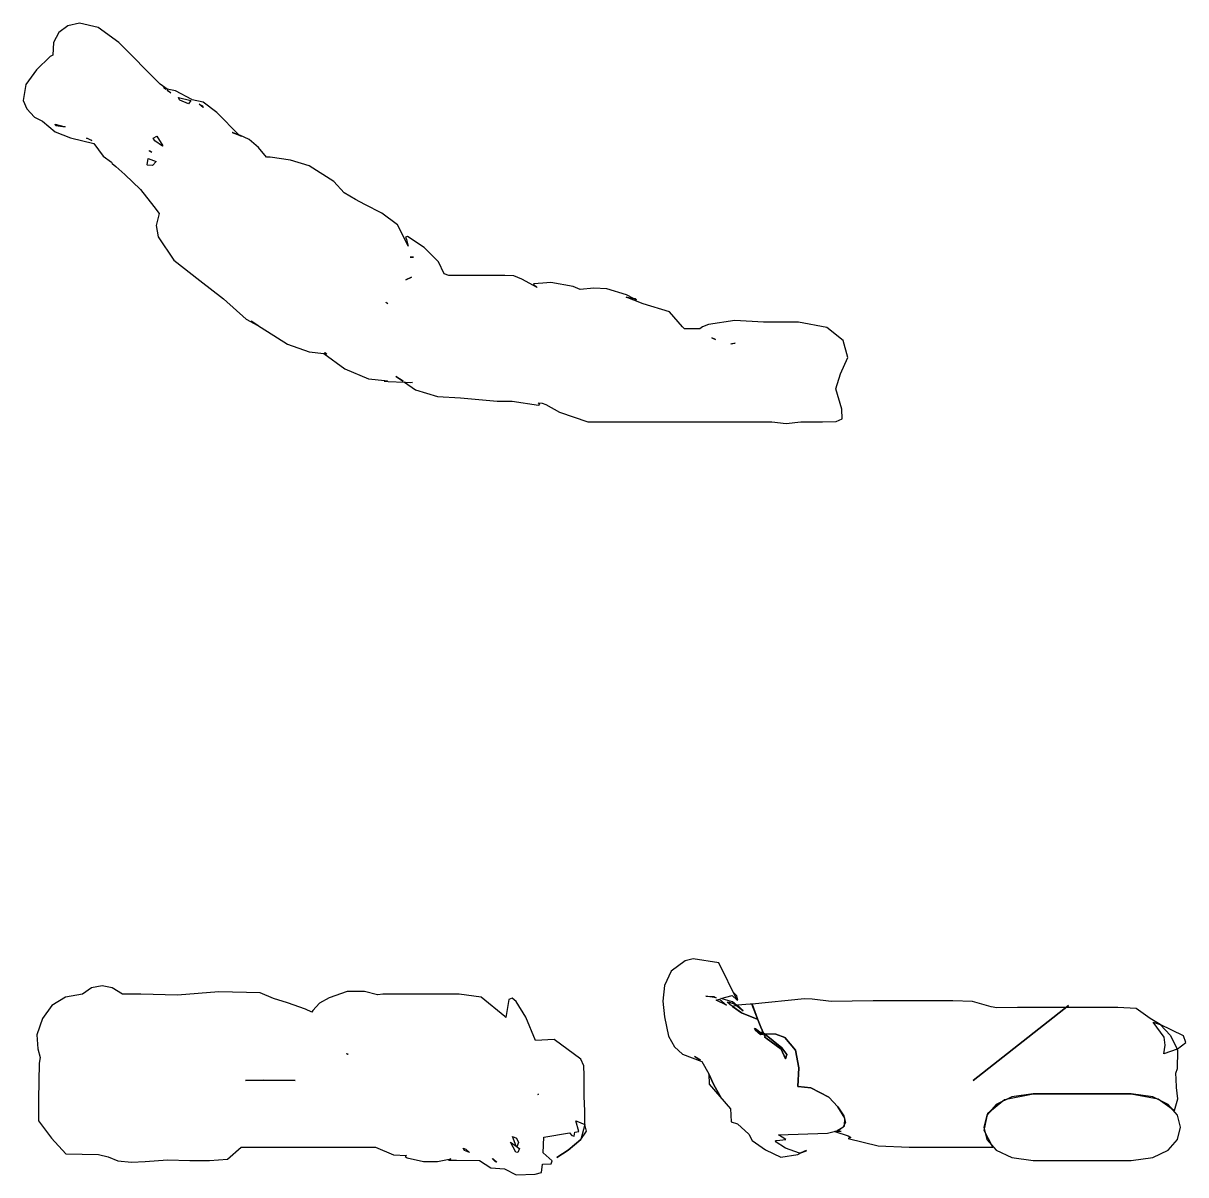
# Model space of a CAD drawing. Extents: x -74 to 153, y -120 to 75.
# Drawn here: x -39.5 to 12.7, y -114.7 to -63 of the extents above; entities that cross this region are included whole.
import ezdxf

# ---------------------------------------------------------------- set-up
doc = ezdxf.new("R2010")
doc.units = 0

msp = doc.modelspace()

# ---------------------------------------------------------------- linework, layer by layer
at = {"layer": 'Layer 1'}
for p, q in [((-37.520446, -63.087705), (-37.921094, -63.389675)), ((-36.9915, -62.9719), (-37.520446, -63.087705)), ((-36.99144, -62.971749), (-36.9915, -62.9719)), ((-36.152859, -63.166129), (-36.99144, -62.971749)), ((-37.921094, -63.389675), (-38.158, -63.842223)), ((-35.23419, -63.833239), (-36.152859, -63.166129)), ((-38.158, -63.842223), (-38.19572, -64.40976)), ((-33.36741, -65.700019), (-35.23419, -63.833239)), ((-38.307727, -64.471595), (-38.920557, -65.061593)), ((-38.19572, -64.40976), (-38.307727, -64.471595)), ((-38.920557, -65.061593), (-39.406367, -65.724835)), ((-39.406367, -65.724835), (-39.518926, -66.439297)), ((-33.061287, -65.9287), (-33.36741, -65.700019)), ((-33.188495, -65.886911), (-33.2041, -65.863285)), ((-33.2041, -65.863285), (-33.2041, -65.8633)), ((-33.2041, -65.8633), (-33.097927, -65.931841)), ((-33.132345, -65.934454), (-33.188495, -65.886911)), ((-33.097927, -65.931841), (-33.132345, -65.934454)), ((-32.680269, -66.002292), (-33.061287, -65.9287)), ((-33.058404, -65.99384), (-33.039298, -65.975172)), ((-32.911832, -66.095931), (-33.058404, -65.99384)), ((-33.039298, -65.974866), (-32.894768, -66.095184)), ((-33.039298, -65.975172), (-33.039298, -65.974866)), ((-32.894768, -66.095184), (-32.911832, -66.095931)), ((-31.952157, -66.397001), (-32.680269, -66.002292)), ((-39.518926, -66.439297), (-39.358288, -66.808853)), ((-32.544893, -66.304032), (-31.989816, -66.438791)), ((-32.502744, -66.408751), (-32.544893, -66.304032)), ((-32.544893, -66.304032), (-32.544893, -66.304032)), ((-32.487139, -66.425373), (-32.502744, -66.408751)), ((-32.097156, -66.587111), (-32.487139, -66.425373)), ((-31.989816, -66.438791), (-32.097156, -66.587111)), ((-31.934364, -66.407351), (-31.952157, -66.397001)), ((-31.442741, -66.513322), (-31.934364, -66.407351)), ((-31.622586, -66.607242), (-31.620838, -66.596736)), ((-31.435179, -66.752209), (-31.622586, -66.607242)), ((-31.620838, -66.596736), (-31.620836, -66.596736)), ((-31.620836, -66.596736), (-31.475723, -66.671698)), ((-31.475723, -66.671698), (-31.435179, -66.752209)), ((-30.830705, -66.981918), (-31.442741, -66.513322)), ((-39.358288, -66.808853), (-39.012, -67.182955)), ((-39.012, -67.182955), (-38.659645, -67.37153)), ((-29.826654, -67.993531), (-30.830705, -66.981918)), ((-38.659645, -67.37153), (-38.08646, -67.848282)), ((-38.091866, -67.501834), (-37.640338, -67.624049)), ((-38.04928, -67.577379), (-38.091866, -67.501834)), ((-38.091866, -67.501834), (-38.091866, -67.501834)), ((-37.746088, -67.62605), (-38.04928, -67.577379)), ((-37.640338, -67.624049), (-37.746088, -67.62605)), ((-38.08646, -67.848282), (-37.394175, -68.122469)), ((-37.394175, -68.122469), (-36.356215, -68.372155)), ((-36.672386, -68.128379), (-36.649197, -68.136981)), ((-36.672384, -68.128416), (-36.672386, -68.128379)), ((-36.44064, -68.237212), (-36.672384, -68.128416)), ((-36.649197, -68.136981), (-36.441663, -68.23542)), ((-36.441663, -68.23542), (-36.44064, -68.237212)), ((-33.68393, -68.12838), (-33.5289, -68.043934)), ((-33.611155, -68.243448), (-33.68393, -68.12838)), ((-33.263904, -68.482336), (-33.611155, -68.243448)), ((-33.5289, -68.043934), (-33.528896, -68.043933)), ((-33.528896, -68.043933), (-33.258796, -68.469649)), ((-30.128842, -67.877693), (-30.132777, -67.873064)), ((-30.132777, -67.873064), (-29.826654, -67.993531)), ((-29.82549, -67.994658), (-30.128842, -67.877693)), ((-29.826702, -67.99372), (-29.8267, -67.99369)), ((-29.802784, -68.003203), (-29.826702, -67.99372)), ((-29.8267, -67.99369), (-29.825535, -67.994885)), ((-29.825535, -67.994885), (-29.802784, -68.003203)), ((-29.720483, -68.035496), (-29.82549, -67.994658)), ((-29.380233, -68.184839), (-29.802738, -68.002977)), ((-29.802738, -68.002977), (-29.720483, -68.035496)), ((-28.962707, -68.550037), (-29.380233, -68.184839)), ((-36.356215, -68.372155), (-35.934293, -68.936416)), ((-33.857193, -68.711449), (-33.852526, -68.677183)), ((-33.802939, -68.741497), (-33.857193, -68.711449)), ((-33.852526, -68.677183), (-33.747811, -68.757828)), ((-33.852526, -68.677183), (-33.852526, -68.677183)), ((-33.747811, -68.757828), (-33.802939, -68.741497)), ((-33.258796, -68.469649), (-33.263904, -68.482336)), ((-28.602164, -68.983038), (-28.962707, -68.550037)), ((-35.934293, -68.936416), (-35.553353, -69.20185)), ((-35.553353, -69.20185), (-35.527539, -69.261065)), ((-35.527539, -69.261065), (-35.359529, -69.398736)), ((-35.359529, -69.398736), (-34.957587, -69.754448)), ((-33.95126, -69.327928), (-33.907653, -69.049225)), ((-33.933759, -69.340032), (-33.95126, -69.327928)), ((-33.723669, -69.364788), (-33.933759, -69.340032)), ((-33.907654, -69.049225), (-33.55384, -69.178003)), ((-33.907653, -69.049225), (-33.907654, -69.049225)), ((-33.55384, -69.178003), (-33.723669, -69.364788)), ((-28.430507, -68.982291), (-28.602164, -68.983038)), ((-27.517242, -69.117924), (-28.430507, -68.982291)), ((-26.68809, -69.3747), (-27.517242, -69.117924)), ((-25.579872, -70.075815), (-26.68809, -69.3747)), ((-34.957587, -69.754448), (-34.256471, -70.428116)), ((-34.256471, -70.428116), (-33.662947, -71.196248)), ((-25.116771, -70.580728), (-25.579872, -70.075815)), ((-24.604624, -70.886559), (-25.116771, -70.580728)), ((-24.188827, -71.102113), (-24.604624, -70.886559)), ((-33.662947, -71.196248), (-33.418661, -71.508643)), ((-23.413778, -71.495912), (-24.188827, -71.102113)), ((-22.723257, -72.022377), (-23.413778, -71.495912)), ((-33.418661, -71.508643), (-33.550789, -72.045893)), ((-33.550789, -72.045893), (-33.459934, -72.557103)), ((-22.294519, -72.8473), (-22.723257, -72.022377)), ((-33.459934, -72.557103), (-32.759453, -73.602503)), ((-22.26254, -72.542889), (-22.361066, -72.580107)), ((-22.361066, -72.580107), (-22.307898, -72.685817)), ((-22.307898, -72.685817), (-22.241952, -72.974445)), ((-22.241952, -72.974445), (-22.294519, -72.8473)), ((-21.523907, -73.032165), (-22.26254, -72.542889)), ((-20.87514, -73.688329), (-21.523907, -73.032165)), ((-22.142954, -73.472915), (-21.998316, -73.47765)), ((-21.998316, -73.47765), (-22.142954, -73.472915)), ((-22.142954, -73.472915), (-22.142954, -73.472915)), ((-32.759453, -73.602503), (-31.585423, -74.518974)), ((-20.625603, -74.22547), (-20.87514, -73.688329)), ((-31.585423, -74.518974), (-30.523654, -75.346935)), ((-22.081993, -74.364737), (-22.342626, -74.487987)), ((-22.342626, -74.487987), (-22.094243, -74.367948)), ((-22.094243, -74.367948), (-22.081993, -74.364737)), ((-22.081993, -74.364737), (-22.081993, -74.364737)), ((-20.418944, -74.295474), (-20.625603, -74.22547)), ((-19.118614, -74.297192), (-20.418944, -74.295474)), ((-17.899084, -74.297939), (-19.118614, -74.297192)), ((-17.49206, -74.30505), (-17.899084, -74.297939)), ((-17.129087, -74.453445), (-17.49206, -74.30505)), ((-16.444594, -74.841344), (-17.129087, -74.453445)), ((-15.83789, -74.603329), (-16.192871, -74.637603)), ((-14.83187, -74.792636), (-15.83789, -74.603329)), ((-16.192871, -74.637603), (-16.612459, -74.671145)), ((-16.612459, -74.671145), (-16.595104, -74.698856)), ((-16.595104, -74.698856), (-16.444594, -74.841344)), ((-14.519913, -74.927388), (-14.83187, -74.792636)), ((-13.911304, -74.860187), (-14.519913, -74.927388)), ((-13.314233, -74.89516), (-13.911304, -74.860187)), ((-12.430866, -75.156801), (-13.314233, -74.89516)), ((-30.523654, -75.346935), (-29.517673, -76.255374)), ((-23.240423, -75.497497), (-23.151042, -75.55797)), ((-23.193607, -75.53366), (-23.240423, -75.497497)), ((-23.240423, -75.497497), (-23.240423, -75.497497)), ((-23.151042, -75.55797), (-23.193607, -75.53366)), ((-12.451284, -75.26939), (-12.386917, -75.261915)), ((-11.693924, -75.570121), (-12.451284, -75.26939)), ((-12.117159, -75.327149), (-12.430866, -75.156801)), ((-12.386917, -75.261915), (-12.117159, -75.327149)), ((-12.037862, -75.345308), (-12.117201, -75.32723)), ((-12.117201, -75.32723), (-12.1172, -75.32723)), ((-12.1172, -75.32723), (-11.987984, -75.392709)), ((-11.987984, -75.392709), (-12.037862, -75.345308)), ((-10.512454, -75.923055), (-11.693924, -75.570121)), ((-9.921938, -76.596411), (-10.512454, -75.923055)), ((-29.517673, -76.255374), (-28.994245, -76.540208)), ((-29.212278, -76.393124), (-29.283742, -76.342299)), ((-29.283742, -76.342299), (-27.650012, -77.373699)), ((-28.994245, -76.540208), (-29.212278, -76.393124)), ((-9.834287, -76.687122), (-9.921938, -76.596411)), ((-9.812265, -76.687122), (-9.834287, -76.687122)), ((-9.138619, -76.687122), (-9.812265, -76.687122)), ((-9.020632, -76.594664), (-9.138619, -76.687122)), ((-8.761762, -76.48834), (-9.020632, -76.594664)), ((-7.571982, -76.313766), (-8.761762, -76.48834)), ((-6.282442, -76.38946), (-7.571982, -76.313766)), ((-5.332716, -76.38946), (-6.282442, -76.38946)), ((-4.715219, -76.388116), (-5.332716, -76.38946)), ((-3.441117, -76.627562), (-4.715219, -76.388116)), ((-2.703447, -77.220364), (-3.441117, -76.627562)), ((-8.43525, -77.173657), (-8.603407, -77.099568)), ((-8.603407, -77.099568), (-8.599322, -77.099568)), ((-8.599323, -77.099277), (-8.43525, -77.173657)), ((-8.599322, -77.099568), (-8.599323, -77.099277)), ((-2.502123, -77.978152), (-2.703447, -77.220364)), ((-27.650012, -77.373699), (-26.68964, -77.728388)), ((-26.68964, -77.728388), (-26.02562, -77.798683)), ((-26.007388, -77.789552), (-25.969323, -77.754405)), ((-25.969323, -77.754405), (-25.883859, -77.821049)), ((-25.969323, -77.754405), (-25.969323, -77.754405)), ((-7.760289, -77.357423), (-7.553922, -77.325919)), ((-7.745851, -77.366757), (-7.760289, -77.357423)), ((-7.687076, -77.374627), (-7.745851, -77.366757)), ((-7.553923, -77.325919), (-7.694952, -77.357273)), ((-7.694952, -77.357273), (-7.687076, -77.374627)), ((-7.553922, -77.325919), (-7.553923, -77.325919)), ((-26.02562, -77.798683), (-25.079202, -78.479541)), ((-25.883859, -77.821049), (-26.007388, -77.789552)), ((-2.837059, -78.712556), (-2.502123, -77.978152)), ((-25.079202, -78.479541), (-24.02568, -78.927793)), ((-3.044447, -79.386786), (-2.837059, -78.712556)), ((-24.02568, -78.927793), (-23.28702, -79.002709)), ((-23.173377, -79.023761), (-23.317881, -79.035764)), ((-23.317881, -79.035764), (-23.138771, -79.051319)), ((-23.28702, -79.002709), (-23.173377, -79.023761)), ((-23.138771, -79.051319), (-22.409017, -79.081661)), ((-22.787043, -78.821825), (-22.760791, -78.839619)), ((-22.787042, -78.821825), (-22.787043, -78.821825)), ((-22.464731, -79.044084), (-22.787042, -78.821825)), ((-22.760791, -78.839619), (-22.464731, -79.044084)), ((-22.409017, -79.081661), (-21.903819, -79.420594)), ((-22.354621, -79.10005), (-22.393123, -79.082263)), ((-22.393123, -79.082263), (-22.393123, -79.082301)), ((-22.393123, -79.082301), (-22.04806, -79.09542)), ((-22.127023, -79.113248), (-22.354621, -79.10005)), ((-22.04806, -79.09542), (-22.127023, -79.113248)), ((-21.903819, -79.420594), (-20.926499, -79.732208)), ((-20.926499, -79.732208), (-19.886379, -79.791763)), ((-19.886379, -79.791763), (-18.237049, -79.9344)), ((-2.767417, -80.296841), (-3.044447, -79.386786)), ((-18.237049, -79.9344), (-17.568945, -79.932757)), ((-17.568945, -79.932757), (-16.394335, -80.122206)), ((-16.394335, -80.122206), (-16.320967, -80.088178)), ((-16.320967, -80.088178), (-16.393887, -80.008743)), ((-16.393887, -80.008743), (-16.224709, -80.019682)), ((-16.224709, -80.019682), (-16.062824, -80.079621)), ((-16.062824, -80.079621), (-15.441098, -80.425409)), ((-2.752591, -80.726034), (-2.767417, -80.296841)), ((-15.441098, -80.425409), (-14.171688, -80.868919)), ((-14.171688, -80.868919), (-12.0103, -80.869)), ((-12.0103, -80.869), (-11.1702, -80.869)), ((-11.1702, -80.869), (-9.71892, -80.869)), ((-9.71892, -80.869), (-7.63119, -80.869)), ((-7.63119, -80.869), (-5.90923, -80.869)), ((-5.90923, -80.869), (-5.262422, -80.942838)), ((-5.262422, -80.942838), (-4.61444, -80.869)), ((-4.61444, -80.869), (-4.166704, -80.869)), ((-4.166704, -80.869), (-3.63365, -80.871016)), ((-3.63365, -80.871016), (-3.030994, -80.85666)), ((-3.030994, -80.85666), (-2.752591, -80.726034)), ((-9.79988, -105.054009), (-10.427487, -105.530421)), ((-9.44242, -104.977), (-9.79988, -105.054009)), ((-9.44242, -104.977077), (-9.44242, -104.977)), ((-8.29741, -105.1429), (-9.44242, -104.977077)), ((-7.47413, -106.82666), (-8.29741, -105.1429)), ((-10.427487, -105.530421), (-10.72956, -106.165959)), ((-36.4539, -106.26931), (-36.855205, -106.555771)), ((-35.9819, -106.176), (-36.4539, -106.26931)), ((-35.981893, -106.175772), (-35.9819, -106.176)), ((-35.520056, -106.27268), (-35.981893, -106.175772)), ((-35.068045, -106.555401), (-35.520056, -106.27268)), ((-30.737944, -106.458163), (-32.595137, -106.594932)), ((-28.882717, -106.497949), (-30.737944, -106.458163)), ((-24.983185, -106.43188), (-25.780907, -106.71383)), ((-24.203949, -106.433373), (-24.983185, -106.43188)), ((-23.621163, -106.592199), (-24.203949, -106.433373)), ((-10.72956, -106.165959), (-10.799739, -106.876836)), ((-7.626522, -106.476991), (-7.738529, -106.280979)), ((-7.738529, -106.280979), (-7.473533, -106.82658)), ((-37.625613, -106.688362), (-38.23115, -107.066657)), ((-36.855205, -106.555771), (-37.625613, -106.688362)), ((-35.000374, -106.555401), (-35.068045, -106.555401)), ((-34.239077, -106.552639), (-35.000374, -106.555401)), ((-32.595137, -106.594932), (-34.239077, -106.552639)), ((-28.282667, -106.755858), (-28.882717, -106.497949)), ((-27.663187, -106.938973), (-28.282667, -106.755858)), ((-26.852886, -107.224389), (-27.663187, -106.938973)), ((-26.218938, -106.966288), (-26.517595, -107.284328)), ((-25.780907, -106.71383), (-26.218938, -106.966288)), ((-23.60687, -106.589137), (-23.621163, -106.592199)), ((-23.371626, -106.563615), (-23.60687, -106.589137)), ((-22.348396, -106.55779), (-23.371626, -106.563615)), ((-21.143006, -106.555924), (-22.348396, -106.55779)), ((-19.947246, -106.555924), (-21.143006, -106.555924)), ((-18.968907, -106.691204), (-19.947246, -106.555924)), ((-17.900786, -107.563254), (-18.968907, -106.691204)), ((-17.715305, -106.791811), (-17.857471, -107.610797)), ((-17.569231, -106.740351), (-17.715305, -106.791811)), ((-17.387631, -106.880028), (-17.569231, -106.740351)), ((-16.961263, -107.590132), (-17.387631, -106.880028)), ((-10.799739, -106.876836), (-10.731667, -107.579269)), ((-8.874788, -106.643989), (-8.517912, -106.662948)), ((-8.404738, -106.718511), (-8.874788, -106.643989)), ((-8.874788, -106.643989), (-8.874788, -106.643989)), ((-8.517912, -106.662948), (-8.404738, -106.718511)), ((-8.417568, -106.82441), (-8.266329, -106.777008)), ((-7.94358, -107.053091), (-8.417568, -106.82441)), ((-8.266333, -106.776994), (-7.94373, -107.052344)), ((-8.266329, -106.777008), (-8.266333, -106.776994)), ((-8.20305, -106.757529), (-7.691143, -106.611539)), ((-7.677725, -106.908036), (-8.20305, -106.757529)), ((-7.912385, -106.916496), (-7.814059, -106.913407)), ((-7.826484, -106.987374), (-7.912385, -106.916496)), ((-7.805775, -106.934141), (-7.826484, -106.987374)), ((-7.814059, -106.913407), (-7.571114, -107.010709)), ((-7.794691, -107.01348), (-7.805775, -106.934141)), ((-7.691143, -106.611539), (-7.47413, -106.82666)), ((-7.204612, -107.304877), (-7.677725, -106.908036)), ((-7.489458, -106.638789), (-7.626522, -106.476991)), ((-7.439843, -106.803678), (-7.489458, -106.638789)), ((-7.47413, -106.82658), (-7.473533, -106.82658)), ((-7.473533, -106.82658), (-7.47413, -106.82658)), ((-7.47413, -106.82658), (-7.47413, -106.82658)), ((-7.473533, -106.82658), (-7.439843, -106.803678)), ((-7.473533, -106.82658), (-7.473533, -106.82658)), ((-4.45301, -106.76), (-6.79743, -107.01041)), ((-4.45301, -106.76), (-4.45301, -106.76)), ((-4.453006, -106.760096), (-4.45301, -106.76)), ((-4.106922, -106.779055), (-4.453006, -106.760096)), ((-3.24441, -106.8931), (-4.106922, -106.779055)), ((-1.35663, -106.851829), (-3.24441, -106.8931)), ((0.41871, -106.853323), (-1.35663, -106.851829)), ((2.21009, -106.854069), (0.41871, -106.853323)), ((3.101805, -106.882272), (2.21009, -106.854069)), ((3.93861, -107.127963), (3.101805, -106.882272)), ((-38.23115, -107.066657), (-38.661277, -107.644283)), ((-26.561056, -107.371394), (-26.852886, -107.224389)), ((-26.517595, -107.284328), (-26.561056, -107.371394)), ((-7.94373, -107.052344), (-7.94358, -107.053091)), ((-7.278846, -107.391503), (-7.794691, -107.01348)), ((-7.490327, -107.065286), (-7.676276, -107.106124)), ((-7.676276, -107.106124), (-7.278856, -107.391241)), ((-7.571114, -107.010709), (-7.294069, -107.226817)), ((-7.253466, -107.262784), (-7.490327, -107.065286)), ((-6.885373, -107.012344), (-7.451241, -107.057699)), ((-7.451241, -107.057699), (-7.204622, -107.304615)), ((-7.294069, -107.226817), (-7.204612, -107.304877)), ((-7.278856, -107.391241), (-6.571083, -107.675343)), ((-6.571073, -107.675605), (-7.278846, -107.391503)), ((-7.204622, -107.304615), (-7.253466, -107.262784)), ((-6.803555, -107.010701), (-6.885373, -107.012344)), ((-6.555915, -107.659699), (-6.803555, -107.010701)), ((-6.79743, -107.01041), (-6.555915, -107.659699)), ((-6.762674, -107.076145), (-6.792967, -107.047879)), ((-6.792967, -107.047879), (-6.555893, -107.659777)), ((-6.555893, -107.659777), (-6.762674, -107.076145)), ((7.408362, -107.061237), (3.118733, -110.435221)), ((3.131568, -110.437984), (7.40763, -107.064)), ((4.1845, -107.164859), (3.93861, -107.127963)), ((5.116579, -107.147938), (4.1845, -107.164859)), ((6.403349, -107.152493), (5.116579, -107.147938)), ((7.527209, -107.152493), (6.403349, -107.152493)), ((7.40763, -107.064), (7.408362, -107.061237)), ((8.701819, -107.152493), (7.527209, -107.152493)), ((9.622376, -107.152493), (8.701819, -107.152493)), ((10.448828, -107.205182), (9.622376, -107.152493)), ((11.064616, -107.646608), (10.448828, -107.205182)), ((-38.661277, -107.644283), (-38.905455, -108.374871)), ((-17.857471, -107.610797), (-17.900786, -107.563254)), ((-16.523011, -108.636807), (-16.961263, -107.590132)), ((-10.731667, -107.579269), (-10.559086, -108.44158)), ((-6.571083, -107.675343), (-6.555915, -107.659886)), ((-6.555905, -107.660148), (-6.571073, -107.675605)), ((-6.555915, -107.659886), (-6.401176, -108.039366)), ((-6.401166, -108.039777), (-6.555905, -107.660148)), ((-6.555893, -107.659777), (-6.555893, -107.659777)), ((11.526353, -107.916268), (11.064616, -107.646608)), ((11.707343, -108.493948), (11.200541, -107.808346)), ((11.200541, -107.808346), (11.526353, -107.916268)), ((12.560715, -108.426912), (11.526353, -107.916557)), ((11.526353, -107.916557), (11.977903, -108.413359)), ((-38.905455, -108.374871), (-38.859661, -109.014535)), ((-10.559086, -108.44158), (-10.284058, -108.920723)), ((-6.69344, -108.09708), (-6.662375, -108.159214)), ((-6.643416, -108.109042), (-6.69344, -108.09708)), ((-6.69344, -108.09708), (-6.69344, -108.09708)), ((-6.693423, -108.096724), (-6.643399, -108.108686)), ((-6.662358, -108.158858), (-6.693423, -108.096724)), ((-6.693423, -108.096724), (-6.693423, -108.096724)), ((-6.662375, -108.159214), (-6.424652, -108.362372)), ((-6.424635, -108.362016), (-6.662358, -108.158858)), ((-6.325917, -108.350268), (-6.643416, -108.109042)), ((-6.643399, -108.108686), (-6.3259, -108.349912)), ((-6.424652, -108.362372), (-6.325917, -108.350268)), ((-6.3259, -108.349912), (-6.424635, -108.362016)), ((-6.401176, -108.039366), (-6.284065, -108.31326)), ((-6.284055, -108.313664), (-6.401166, -108.039777)), ((-6.37492, -108.256339), (-6.317896, -108.349387)), ((-6.37492, -108.256346), (-6.37492, -108.256339)), ((-6.28406, -108.313664), (-6.37492, -108.256346)), ((-6.31789, -108.349394), (-6.374915, -108.256346)), ((-6.374915, -108.256346), (-6.284055, -108.313664)), ((-6.317896, -108.349387), (-6.271226, -108.343712)), ((-6.271221, -108.343719), (-6.31789, -108.349394)), ((-6.284065, -108.31326), (-6.243958, -108.340089)), ((-6.271226, -108.343712), (-6.28406, -108.313664)), ((-6.284043, -108.313293), (-6.271209, -108.343341)), ((-6.243936, -108.34013), (-6.284043, -108.313293)), ((-6.284043, -108.313293), (-6.284043, -108.313293)), ((-6.243954, -108.340493), (-6.271226, -108.343703)), ((-6.271226, -108.343703), (-6.271226, -108.343704)), ((-6.271226, -108.343704), (-6.207055, -108.488962)), ((-6.20705, -108.488977), (-6.271221, -108.343719)), ((-6.271209, -108.343341), (-6.243936, -108.34013)), ((-6.207055, -108.488962), (-6.244682, -108.480644)), ((-6.244682, -108.480644), (-6.197867, -108.509377)), ((-6.197862, -108.509392), (-6.244678, -108.480658)), ((-6.244678, -108.480658), (-6.20705, -108.488977)), ((-6.243958, -108.340089), (-5.727754, -108.359278)), ((-5.462307, -108.963985), (-6.243954, -108.340493)), ((-5.727745, -108.359673), (-6.243948, -108.340484)), ((-6.243948, -108.340484), (-5.462301, -108.963977)), ((-6.207055, -108.488962), (-6.170886, -108.525716)), ((-6.197867, -108.509377), (-6.207055, -108.488962)), ((-6.207038, -108.488599), (-6.19785, -108.509014)), ((-6.170869, -108.525352), (-6.207038, -108.488599)), ((-6.207038, -108.488599), (-6.207038, -108.488599)), ((-6.170886, -108.525715), (-6.197867, -108.509377)), ((-6.197867, -108.509377), (-6.187366, -108.532861)), ((-6.197867, -108.509377), (-6.197867, -108.509377)), ((-6.187361, -108.532876), (-6.197862, -108.509392)), ((-6.19785, -108.509014), (-6.170869, -108.525352)), ((-6.187366, -108.532861), (-6.170886, -108.525693)), ((-6.170881, -108.525707), (-6.187361, -108.532876)), ((-6.170886, -108.525693), (-6.170886, -108.525715)), ((-6.170886, -108.525716), (-5.499866, -109.031644)), ((-5.49986, -109.031635), (-6.170881, -108.525707)), ((-5.727754, -108.359278), (-5.333895, -108.503532)), ((-5.333888, -108.503926), (-5.727745, -108.359673)), ((-5.333895, -108.503532), (-4.856045, -109.074723)), ((-4.856039, -109.075114), (-5.333888, -108.503926)), ((11.750596, -108.846108), (11.707343, -108.493948)), ((11.977903, -108.413359), (12.286192, -109.028027)), ((12.668861, -108.722101), (12.560715, -108.426912)), ((-38.859661, -109.014535), (-38.76355, -109.405245)), ((-15.688355, -108.586053), (-16.523011, -108.636807)), ((-14.493971, -109.475844), (-15.688355, -108.586053)), ((-10.284058, -108.920723), (-9.925013, -109.249899)), ((-5.499866, -109.031644), (-5.298166, -109.466253)), ((-5.29816, -109.466244), (-5.49986, -109.031635)), ((-5.244083, -109.262243), (-5.462307, -108.963985)), ((-5.462301, -108.963977), (-5.244077, -109.262234)), ((11.6808, -109.23191), (11.750596, -108.846108)), ((12.286192, -109.028027), (11.6808, -109.23191)), ((12.286484, -109.028317), (12.668861, -108.722101)), ((12.314193, -109.105318), (12.286484, -109.028317)), ((-38.76355, -109.405245), (-38.806428, -109.65449)), ((-25.00905, -109.218411), (-24.985715, -109.22207)), ((-25.00905, -109.218418), (-25.00905, -109.218411)), ((-24.966172, -109.262026), (-25.00905, -109.218418)), ((-24.985715, -109.22207), (-24.938462, -109.234898)), ((-24.938462, -109.234898), (-24.966172, -109.262026)), ((-14.352869, -109.768233), (-14.493971, -109.475844)), ((-9.925013, -109.249899), (-9.062209, -109.580812)), ((-9.388153, -109.353014), (-9.370506, -109.361325)), ((-9.121699, -109.52204), (-9.388153, -109.353014)), ((-9.388153, -109.353014), (-9.388153, -109.353014)), ((-9.370506, -109.361325), (-9.121699, -109.52204)), ((-9.062209, -109.580812), (-8.74646, -110.125532)), ((-5.298166, -109.466253), (-5.244083, -109.262243)), ((-5.244077, -109.262234), (-5.29816, -109.466244)), ((-4.856045, -109.074723), (-4.696061, -109.868639)), ((-4.696055, -109.86903), (-4.856039, -109.075114)), ((12.295526, -109.890539), (12.314193, -109.105318)), ((-38.806428, -109.65449), (-38.832388, -111.28996)), ((-14.337415, -110.203593), (-14.352869, -109.768233)), ((-4.696061, -109.868639), (-4.739598, -110.700259)), ((-4.739588, -110.700654), (-4.696055, -109.86903)), ((12.222896, -110.100111), (12.295526, -109.890539)), ((12.223195, -110.101007), (12.222896, -110.100111)), ((12.244779, -110.37169), (12.223195, -110.101007)), ((-29.543141, -110.438528), (-28.72161, -110.409361)), ((-28.62273, -110.438528), (-29.543141, -110.438528)), ((-28.72161, -110.409361), (-27.31584, -110.438528)), ((-28.72161, -110.409361), (-28.72161, -110.409361)), ((-27.31584, -110.438528), (-28.62273, -110.438528)), ((-14.333621, -111.14369), (-14.337415, -110.203593)), ((-8.74646, -110.125532), (-8.533238, -110.596895)), ((-8.742658, -110.134028), (-8.742667, -110.134057)), ((-8.742667, -110.134057), (-8.721082, -110.600461)), ((-8.533228, -110.59693), (-8.742658, -110.134028)), ((-8.721082, -110.600461), (-7.761731, -111.708721)), ((-8.533238, -110.596895), (-8.175754, -111.232844)), ((-8.175744, -111.232882), (-8.533228, -110.59693)), ((3.118733, -110.435221), (3.130401, -110.435221)), ((3.130401, -110.435221), (3.131568, -110.437984)), ((12.254696, -110.736004), (12.244779, -110.37169)), ((-16.38111, -111.04975), (-16.424863, -111.06623)), ((-16.424863, -111.06623), (-16.391757, -111.050041)), ((-16.391757, -111.050041), (-16.38111, -111.050041)), ((-16.38111, -111.050041), (-16.38111, -111.04975)), ((-14.312475, -111.789776), (-14.333621, -111.14369)), ((-4.739598, -110.700259), (-4.724868, -110.698915)), ((-4.724858, -110.69931), (-4.739588, -110.700654)), ((-4.724868, -110.698915), (-4.163667, -110.757831)), ((-4.163657, -110.758234), (-4.724858, -110.69931)), ((-4.163667, -110.757831), (-3.358715, -111.187391)), ((-3.358704, -111.18779), (-4.163657, -110.758234)), ((4.525466, -111.286656), (5.82436, -111.036)), ((5.82436, -111.036), (4.85415, -111.164341)), ((5.82436, -111.036), (8.75521, -111.036)), ((8.75521, -111.036), (5.82436, -111.036)), ((8.75521, -111.036), (9.77961, -111.036)), ((9.77961, -111.036), (8.75521, -111.036)), ((9.77961, -111.036), (10.2148, -111.036)), ((10.2148, -111.03615), (9.77961, -111.036)), ((10.2148, -111.036), (11.424673, -111.248148)), ((11.18501, -111.164491), (10.2148, -111.03615)), ((12.258489, -110.745338), (12.254696, -110.736004)), ((12.320722, -111.261374), (12.258489, -110.745338)), ((-38.832388, -111.28996), (-38.828012, -112.246977)), ((-8.175754, -111.232844), (-7.767857, -111.689115)), ((-7.767847, -111.68915), (-8.175744, -111.232882)), ((-3.358715, -111.187391), (-2.957257, -111.609704)), ((-2.957247, -111.610099), (-3.358704, -111.18779)), ((-2.957257, -111.609704), (-2.6772, -112.015014)), ((-2.636645, -112.115663), (-2.957247, -111.610099)), ((4.161143, -111.502695), (3.745339, -111.981058)), ((3.789968, -111.9035), (4.525466, -111.286656)), ((4.85415, -111.164341), (4.161143, -111.502695)), ((11.878017, -111.502845), (11.18501, -111.164491)), ((11.424673, -111.248148), (12.1634, -111.781108)), ((12.293821, -111.981208), (11.878017, -111.502845)), ((12.1634, -111.781108), (12.320722, -111.261374)), ((-14.301245, -112.402895), (-14.312475, -111.789776)), ((-7.767857, -111.689115), (-7.766983, -111.695238)), ((-7.766973, -111.695273), (-7.767847, -111.68915)), ((-7.766983, -111.695238), (-7.761443, -111.696582)), ((-7.761433, -111.696617), (-7.766973, -111.695273)), ((-7.761731, -111.708721), (-7.761433, -111.696617)), ((-7.761443, -111.696582), (-7.742147, -112.287725)), ((-2.6772, -112.015014), (-2.610862, -112.320926)), ((-2.656747, -112.461512), (-2.636645, -112.115663)), ((3.745339, -111.981058), (3.606738, -112.529425)), ((3.617768, -112.683844), (3.789968, -111.9035)), ((12.432423, -112.529575), (12.293821, -111.981208)), ((-38.828012, -112.246977), (-38.252376, -113.023347)), ((-14.582866, -112.727693), (-14.706395, -112.249184)), ((-14.706395, -112.249184), (-14.669643, -112.255307)), ((-14.669643, -112.255307), (-14.301245, -112.402895)), ((-14.3013, -112.40288), (-14.492061, -113.087317)), ((-14.492061, -113.087317), (-14.229288, -112.713434)), ((-14.229288, -112.713434), (-14.3013, -112.40288)), ((-14.3013, -112.40288), (-14.3013, -112.40288)), ((-7.742147, -112.287725), (-7.454736, -112.384521)), ((-7.454736, -112.384521), (-6.949976, -112.835319)), ((-3.410858, -112.795075), (-2.940502, -112.677898)), ((-3.042137, -112.71431), (-3.084286, -112.726272)), ((-2.807039, -112.72569), (-3.042137, -112.71431)), ((-2.722571, -112.541471), (-2.976654, -112.690684)), ((-2.976654, -112.690684), (-2.807039, -112.72569)), ((-2.940502, -112.677898), (-2.656747, -112.461512)), ((-2.610862, -112.320926), (-2.722571, -112.541471)), ((3.606738, -112.529425), (3.745339, -113.077792)), ((4.00877, -113.425), (3.617768, -112.683844)), ((12.293821, -113.077942), (12.432423, -112.529575)), ((-38.252376, -113.023347), (-37.607602, -113.729767)), ((-17.41097, -113.642115), (-17.641918, -113.20735)), ((-17.641918, -113.20735), (-17.395153, -113.384986)), ((-17.548871, -112.946001), (-17.54887, -112.946)), ((-17.395153, -113.384986), (-17.548871, -112.946001)), ((-17.54887, -112.946), (-17.377943, -113.021254)), ((-17.377943, -113.021254), (-17.290146, -113.216393)), ((-17.290146, -113.216393), (-17.354317, -113.41357)), ((-16.172841, -113.68515), (-16.149798, -112.974608)), ((-16.149798, -112.974608), (-14.999538, -112.776408)), ((-14.492061, -113.087317), (-15.05443, -113.554311)), ((-15.05443, -113.554311), (-14.492061, -113.087317)), ((-14.999538, -112.776408), (-14.89001, -112.903439)), ((-14.89001, -112.903439), (-14.786974, -112.92588)), ((-14.786974, -112.92588), (-14.764149, -112.744464)), ((-14.764149, -112.744464), (-14.582866, -112.727693)), ((-14.492061, -113.087317), (-14.492061, -113.087317)), ((-6.949976, -112.835319), (-6.798592, -113.12482)), ((-6.798592, -113.12482), (-6.19132, -113.547109)), ((-5.767631, -113.172945), (-5.716878, -113.169884)), ((-5.296268, -113.467546), (-5.767631, -113.172945)), ((-5.747258, -113.123997), (-5.555051, -113.11624)), ((-5.716878, -113.169884), (-5.747258, -113.123997)), ((-5.617267, -112.876739), (-3.410858, -112.795075)), ((-5.280663, -113.079024), (-5.617267, -112.876739)), ((-5.555051, -113.11624), (-5.280663, -113.079024)), ((-3.084286, -112.726272), (-2.486831, -112.911594)), ((-2.364294, -112.985011), (-2.486916, -113.038084)), ((-2.486916, -113.038084), (-1.135262, -113.372128)), ((-2.486831, -112.911594), (-2.364294, -112.985011)), ((3.745339, -113.077792), (4.161143, -113.556155)), ((11.878017, -113.556305), (12.293821, -113.077942)), ((-37.607602, -113.729767), (-36.147862, -113.751788)), ((-36.147862, -113.751788), (-35.707418, -113.855484)), ((-30.356795, -113.956928), (-29.741296, -113.425862)), ((-29.741296, -113.425862), (-28.622096, -113.425862)), ((-28.622096, -113.425862), (-26.759546, -113.425862)), ((-26.759546, -113.425862), (-25.314246, -113.425862)), ((-25.314246, -113.425862), (-23.699916, -113.425862)), ((-23.699916, -113.425862), (-22.894808, -113.775406)), ((-19.774862, -113.46855), (-19.644333, -113.5123)), ((-19.708358, -113.572246), (-19.774862, -113.46855)), ((-19.774862, -113.46855), (-19.774862, -113.46855)), ((-19.48974, -113.658148), (-19.708358, -113.572246)), ((-19.644333, -113.5123), (-19.48974, -113.658148)), ((-17.312977, -113.66574), (-17.41097, -113.642115)), ((-17.395152, -113.384985), (-17.354317, -113.413569)), ((-17.354317, -113.413569), (-17.395152, -113.384985)), ((-17.395152, -113.384985), (-17.395152, -113.384985)), ((-17.354317, -113.41357), (-17.244497, -113.49072)), ((-17.244497, -113.49072), (-17.312977, -113.66574)), ((-15.773524, -114.039988), (-16.172841, -113.68515)), ((-15.05443, -113.554311), (-15.563711, -113.88158)), ((-15.563711, -113.88158), (-15.05443, -113.554311)), ((-15.05443, -113.554311), (-15.05443, -113.554311)), ((-6.19132, -113.547109), (-5.503802, -113.872698)), ((-5.503802, -113.872698), (-4.74674, -113.746884)), ((-4.675563, -113.700894), (-5.296268, -113.467546)), ((-4.74674, -113.746884), (-4.614164, -113.680188)), ((-4.614164, -113.680188), (-4.675563, -113.700894)), ((-4.374383, -113.580248), (-4.614148, -113.679859)), ((-4.614148, -113.679859), (-4.36262, -113.583125)), ((-4.614148, -113.679859), (-4.614148, -113.679859)), ((-4.36262, -113.583125), (-4.374383, -113.580248)), ((-1.135262, -113.372128), (0.253024, -113.424418)), ((0.253024, -113.424418), (1.45215, -113.425)), ((1.45215, -113.425), (2.9237, -113.425)), ((2.9237, -113.425), (4.00877, -113.425)), ((4.161143, -113.556155), (4.85415, -113.894509)), ((11.18501, -113.894659), (11.878017, -113.556305)), ((-35.707418, -113.855484), (-35.275141, -114.041281)), ((-35.275141, -114.041281), (-34.661814, -114.102846)), ((-34.661814, -114.102846), (-34.046271, -114.067386)), ((-34.046271, -114.067386), (-33.041949, -114.000914)), ((-33.041949, -114.000914), (-32.033211, -114.02728)), ((-32.033211, -114.02728), (-31.158886, -114.02265)), ((-31.158886, -114.02265), (-30.356795, -113.956928)), ((-22.894808, -113.775406), (-22.313246, -113.799368)), ((-22.313246, -113.799368), (-22.373771, -113.847643)), ((-22.373771, -113.847643), (-22.288745, -113.896934)), ((-22.288745, -113.896934), (-21.544365, -114.062323)), ((-21.544365, -114.062323), (-20.927654, -114.063896)), ((-20.927654, -114.063896), (-20.323515, -113.949442)), ((-20.323515, -113.949442), (-20.432021, -114.007484)), ((-20.432021, -114.007484), (-20.267657, -114.0095)), ((-20.267657, -114.0095), (-20.062748, -114.015921)), ((-20.062748, -114.015921), (-19.037768, -114.02657)), ((-19.037768, -114.02657), (-18.532132, -114.350337)), ((-18.473362, -113.929414), (-18.419692, -113.949687)), ((-18.473361, -113.929414), (-18.473362, -113.929414)), ((-18.317456, -114.086343), (-18.473361, -113.929414)), ((-18.419692, -113.949687), (-18.253869, -114.094945)), ((-18.253869, -114.094945), (-18.317456, -114.086343)), ((-16.2532, -114.566473), (-16.208718, -114.190637)), ((-16.208718, -114.190637), (-15.825583, -114.174133)), ((-15.825583, -114.174133), (-15.773524, -114.039988)), ((4.85415, -113.894509), (5.82436, -114.02285)), ((5.82436, -114.02285), (8.75521, -114.023)), ((8.75521, -114.023), (9.77961, -114.023)), ((9.77961, -114.023), (10.2148, -114.023)), ((10.2148, -114.023), (11.18501, -113.894659)), ((-18.532132, -114.350337), (-17.907927, -114.396715)), ((-17.907927, -114.396715), (-17.385498, -114.663087)), ((-17.385498, -114.663087), (-16.539927, -114.64042)), ((-16.539927, -114.64042), (-16.2532, -114.566473))]:
    msp.add_line(p, q, dxfattribs=at)

doc.saveas('drawing.dxf')
